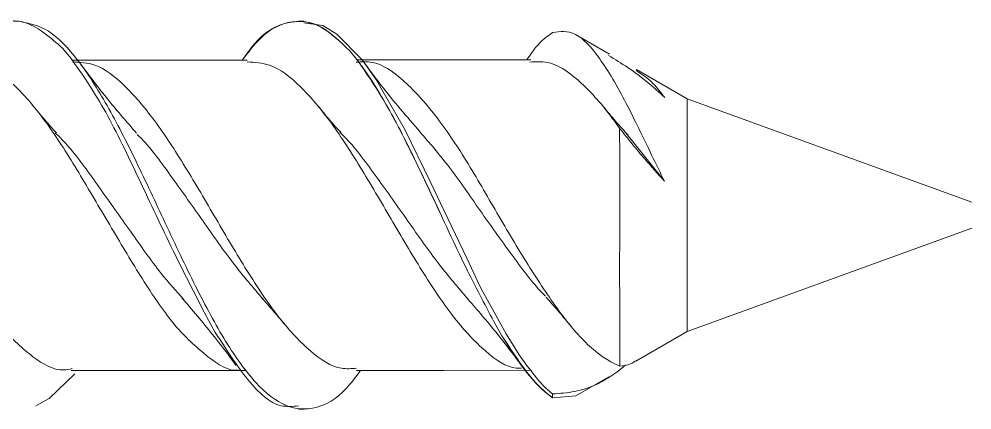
# Model space of a CAD drawing. Header units: inches. Extents: x -22 to 145, y -20 to 61.
# Drawn here: x 22.871 to 23.0879, y 5.9219 to 6.011 of the extents above; entities that cross this region are included whole.
import ezdxf

# ---------------------------------------------------------------- set-up
doc = ezdxf.new("R2010")
doc.units = ezdxf.units.IN
doc.header["$MEASUREMENT"] = 0
doc.layers.add('M-DET-THIN', color=9, linetype='Continuous')

# ---------------------------------------------------------------- blocks, each defined once
blk = doc.blocks.new('block 169')
at = {"lineweight": 0}
blk.add_open_spline([(4.61263, 4.98994), (4.61476, 4.9875), (4.61689, 4.9851), (4.61897, 4.98253), (4.6211, 4.9799), (4.62319, 4.97711), (4.6253, 4.97434)], degree=3, knots=[0, 0, 0, 0, 1, 1, 1, 2, 2, 2, 2], dxfattribs=at)
blk = doc.blocks.new('block 174')
at = {"lineweight": 0}
blk.add_open_spline([(4.60211, 5.02766), (4.59907, 5.03117), (4.59602, 5.03471), (4.59321, 5.03831), (4.59274, 5.03893), (4.59226, 5.03954), (4.5918, 5.04014), (4.59143, 5.04065), (4.59107, 5.04114), (4.59074, 5.04159), (4.59046, 5.04198), (4.59021, 5.04233), (4.59002, 5.04261), (4.58985, 5.04286), (4.58974, 5.04303), (4.58963, 5.04315)], degree=3, knots=[0, 0, 0, 0, 1, 1, 1, 2, 2, 2, 3, 3, 3, 4, 4, 4, 5, 5, 5, 5], dxfattribs=at)
blk = doc.blocks.new('block 185')
at = {"lineweight": 0}
blk.add_lwpolyline([(4.57558, 5.05293), (4.57447, 5.05293)], dxfattribs=at)
blk = doc.blocks.new('block 186')
at = {"lineweight": 0}
blk.add_lwpolyline([(4.57441, 4.96449), (4.57565, 4.96449)], dxfattribs=at)
blk = doc.blocks.new('block 193')
at = {"lineweight": 0}
blk.add_lwpolyline([(4.51081, 5.05293), (4.50961, 5.05293)], dxfattribs=at)
blk = doc.blocks.new('block 197')
at = {"lineweight": 0}
blk.add_open_spline([(4.53752, 5.02743), (4.53535, 5.0299), (4.53318, 5.03239), (4.53106, 5.03504), (4.52887, 5.03772), (4.52672, 5.04058), (4.52458, 5.04345)], degree=3, knots=[0, 0, 0, 0, 1, 1, 1, 2, 2, 2, 2], dxfattribs=at)
blk = doc.blocks.new('block 202')
at = {"lineweight": 0}
blk.add_open_spline([(4.54785, 4.98987), (4.55019, 4.98715), (4.55252, 4.98438), (4.55483, 4.98153), (4.55664, 4.97925), (4.55843, 4.97688), (4.56021, 4.9745)], degree=3, knots=[0, 0, 0, 0, 1, 1, 1, 2, 2, 2, 2], dxfattribs=at)
blk = doc.blocks.new('block 203')
at = {"lineweight": 0}
blk.add_lwpolyline([(4.65119, 4.97545), (4.66287, 4.98221)], dxfattribs=at)
blk = doc.blocks.new('block 204')
at = {"lineweight": 0}
blk.add_lwpolyline([(4.63755, 4.96759), (4.64505, 4.9719)], dxfattribs=at)
blk = doc.blocks.new('block 205')
at = {"lineweight": 0}
blk.add_lwpolyline([(4.64517, 5.04545), (4.63747, 5.04992)], dxfattribs=at)
blk = doc.blocks.new('block 206')
at = {"lineweight": 0}
blk.add_lwpolyline([(4.66287, 5.03523), (4.65137, 5.04189)], dxfattribs=at)
blk = doc.blocks.new('block 207')
at = {"lineweight": 0}
blk.add_lwpolyline([(4.62725, 5.04412), (4.60737, 5.0441), (4.58749, 5.0441)], dxfattribs=at)
blk = doc.blocks.new('block 215')
at = {"lineweight": 0}
blk.add_lwpolyline([(4.52265, 4.97334), (4.54251, 4.97334), (4.56237, 4.97334)], dxfattribs=at)
blk = doc.blocks.new('block 220')
at = {"lineweight": 0}
blk.add_open_spline([(4.63075, 4.99003), (4.63165, 4.98903), (4.63254, 4.98803), (4.63343, 4.98701), (4.63431, 4.98598), (4.63518, 4.98491), (4.63607, 4.98384)], degree=3, knots=[0, 0, 0, 0, 1, 1, 1, 2, 2, 2, 2], dxfattribs=at)
blk = doc.blocks.new('block 221')
at = {"lineweight": 0}
blk.add_open_spline([(4.64942, 5.02694), (4.64847, 5.02801), (4.64752, 5.02906), (4.64658, 5.03013), (4.64565, 5.03123), (4.6447, 5.03237), (4.64375, 5.0335)], degree=3, knots=[0, 0, 0, 0, 1, 1, 1, 2, 2, 2, 2], dxfattribs=at)
blk = doc.blocks.new('block 222')
at = {"lineweight": 0}
blk.add_open_spline([(4.51929, 5.02746), (4.51842, 5.02843), (4.51753, 5.02941), (4.51665, 5.03045), (4.51576, 5.03146), (4.5149, 5.03253), (4.51401, 5.03357)], degree=3, knots=[0, 0, 0, 0, 1, 1, 1, 2, 2, 2, 2], dxfattribs=at)
blk = doc.blocks.new('block 226')
at = {"lineweight": 0}
blk.add_lwpolyline([(4.58758, 4.97336), (4.60753, 4.97336), (4.62747, 4.97341)], dxfattribs=at)
blk = doc.blocks.new('block 234')
at = {"lineweight": 0}
blk.add_lwpolyline([(4.56272, 5.04406), (4.54273, 5.04406), (4.52276, 5.04406)], dxfattribs=at)
blk = doc.blocks.new('block 238')
at = {"lineweight": 0}
blk.add_open_spline([(4.5841, 5.02746), (4.58321, 5.02847), (4.58233, 5.02945), (4.58146, 5.03045), (4.58057, 5.03148), (4.57969, 5.03256), (4.57881, 5.03364)], degree=3, knots=[0, 0, 0, 0, 1, 1, 1, 2, 2, 2, 2], dxfattribs=at)
blk = doc.blocks.new('block 239')
at = {"lineweight": 0}
blk.add_open_spline([(4.56598, 4.98994), (4.56686, 4.98896), (4.56775, 4.98799), (4.56861, 4.98696), (4.5695, 4.98594), (4.57038, 4.98487), (4.57126, 4.98384)], degree=3, knots=[0, 0, 0, 0, 1, 1, 1, 2, 2, 2, 2], dxfattribs=at)
blk = doc.blocks.new('block 245')
at = {"lineweight": 0}
blk.add_lwpolyline([(4.66287, 4.98221), (4.7277, 5.00575)], dxfattribs=at)
blk = doc.blocks.new('block 246')
at = {"lineweight": 0}
blk.add_lwpolyline([(4.7277, 5.01167), (4.66287, 5.03523)], dxfattribs=at)
blk = doc.blocks.new('block 570')
at = {"lineweight": 0}
blk.add_open_spline([(4.56158, 5.04406), (4.56296, 5.04585), (4.56435, 5.04764), (4.56572, 5.04899), (4.56806, 5.05131), (4.5704, 5.05234), (4.57273, 5.05271), (4.57495, 5.05306), (4.57718, 5.05283), (4.5794, 5.05163), (4.5816, 5.05043), (4.58382, 5.04829), (4.58605, 5.04615)], degree=3, knots=[0, 0, 0, 0, 1, 1, 1, 2, 2, 2, 3, 3, 3, 4, 4, 4, 4], dxfattribs=at)
blk = doc.blocks.new('block 571')
at = {"lineweight": 0}
blk.add_lwpolyline([(4.58605, 5.04615), (4.58795, 5.04384)], dxfattribs=at)
blk = doc.blocks.new('block 572')
at = {"lineweight": 0}
blk.add_open_spline([(4.58795, 5.04384), (4.59009, 5.04072), (4.59223, 5.03756), (4.59438, 5.0339), (4.59652, 5.0302), (4.59866, 5.02596), (4.60081, 5.02154), (4.60284, 5.01732), (4.60487, 5.01297), (4.60694, 5.00859)], degree=3, knots=[0, 0, 0, 0, 1, 1, 1, 2, 2, 2, 3, 3, 3, 3], dxfattribs=at)
blk = doc.blocks.new('block 573')
at = {"lineweight": 0}
blk.add_lwpolyline([(4.61885, 4.98451), (4.62072, 4.98126)], dxfattribs=at)
blk = doc.blocks.new('block 574')
at = {"lineweight": 0}
blk.add_open_spline([(4.62072, 4.98126), (4.62343, 4.97704), (4.62617, 4.97282), (4.62888, 4.97006), (4.63002, 4.96889), (4.63113, 4.96798), (4.63227, 4.96707)], degree=3, knots=[0, 0, 0, 0, 1, 1, 1, 2, 2, 2, 2], dxfattribs=at)
blk = doc.blocks.new('block 575')
at = {"lineweight": 0}
blk.add_lwpolyline([(4.63755, 4.96759), (4.63227, 4.96707)], dxfattribs=at)
blk = doc.blocks.new('block 579')
at = {"lineweight": 0}
blk.add_open_spline([(4.5838, 5.02762), (4.58429, 5.02713), (4.58477, 5.02668), (4.58526, 5.02617), (4.5876, 5.02373), (4.58994, 5.02051), (4.59229, 5.01726), (4.59463, 5.01401), (4.59698, 5.01069), (4.59931, 5.00738), (4.60163, 5.00403), (4.60398, 5.0007), (4.60631, 4.99767), (4.60854, 4.99478), (4.61076, 4.99218), (4.61299, 4.98959)], degree=3, knots=[0, 0, 0, 0, 1, 1, 1, 2, 2, 2, 3, 3, 3, 4, 4, 4, 5, 5, 5, 5], dxfattribs=at)
blk = doc.blocks.new('block 583')
at = {"lineweight": 0}
blk.add_open_spline([(4.61885, 4.98451), (4.61673, 4.98854), (4.6146, 4.99257), (4.61247, 4.99688), (4.60989, 5.00212), (4.60734, 5.00773), (4.60477, 5.01323), (4.60222, 5.01869), (4.59965, 5.02402), (4.59709, 5.02892), (4.59451, 5.0338), (4.59196, 5.03825), (4.58941, 5.04186), (4.58892, 5.04254), (4.58844, 5.04319), (4.58795, 5.04384)], degree=3, knots=[0, 0, 0, 0, 1, 1, 1, 2, 2, 2, 3, 3, 3, 4, 4, 4, 5, 5, 5, 5], dxfattribs=at)
blk = doc.blocks.new('block 584')
at = {"lineweight": 0}
blk.add_open_spline([(4.64889, 4.9746), (4.64844, 4.97425), (4.64798, 4.97385), (4.64752, 4.9735), (4.64383, 4.97057), (4.64051, 4.96917), (4.63726, 4.96856), (4.63557, 4.96824), (4.63391, 4.9681), (4.63225, 4.96798)], degree=3, knots=[0, 0, 0, 0, 1, 1, 1, 2, 2, 2, 3, 3, 3, 3], dxfattribs=at)
blk = doc.blocks.new('block 585')
at = {"lineweight": 0}
blk.add_open_spline([(4.62464, 4.97688), (4.62668, 4.97406), (4.62875, 4.97119), (4.63081, 4.96924), (4.6313, 4.96879), (4.63177, 4.96836), (4.63225, 4.96798)], degree=3, knots=[0, 0, 0, 0, 1, 1, 1, 2, 2, 2, 2], dxfattribs=at)
blk = doc.blocks.new('block 586')
at = {"lineweight": 0}
blk.add_lwpolyline([(4.62164, 4.98172), (4.62464, 4.97688)], dxfattribs=at)
blk = doc.blocks.new('block 587')
at = {"lineweight": 0}
blk.add_lwpolyline([(4.61585, 4.99227), (4.62164, 4.98172)], dxfattribs=at)
blk = doc.blocks.new('block 588')
at = {"lineweight": 0}
blk.add_lwpolyline([(4.61269, 4.9989), (4.61585, 4.99227)], dxfattribs=at)
blk = doc.blocks.new('block 589')
at = {"lineweight": 0}
blk.add_lwpolyline([(4.60662, 5.01161), (4.61269, 4.9989)], dxfattribs=at)
blk = doc.blocks.new('block 590')
at = {"lineweight": 0}
blk.add_lwpolyline([(4.60455, 5.01606), (4.60662, 5.01161)], dxfattribs=at)
blk = doc.blocks.new('block 591')
at = {"lineweight": 0}
blk.add_lwpolyline([(4.5985, 5.02843), (4.60455, 5.01606)], dxfattribs=at)
blk = doc.blocks.new('block 592')
at = {"lineweight": 0}
blk.add_lwpolyline([(4.59199, 5.0397), (4.5985, 5.02843)], dxfattribs=at)
blk = doc.blocks.new('block 593')
at = {"lineweight": 0}
blk.add_lwpolyline([(4.58892, 5.0441), (4.59199, 5.0397)], dxfattribs=at)
blk = doc.blocks.new('block 594')
at = {"lineweight": 0}
blk.add_lwpolyline([(4.58312, 5.04997), (4.58892, 5.0441)], dxfattribs=at)
blk = doc.blocks.new('block 595')
at = {"lineweight": 0}
blk.add_lwpolyline([(4.57997, 5.05195), (4.58312, 5.04997)], dxfattribs=at)
blk = doc.blocks.new('block 596')
at = {"lineweight": 0}
blk.add_lwpolyline([(4.57558, 5.05255), (4.57997, 5.05195)], dxfattribs=at)
blk = doc.blocks.new('block 597')
at = {"lineweight": 0}
blk.add_lwpolyline([(4.51766, 4.96696), (4.52349, 4.97255)], dxfattribs=at)
blk = doc.blocks.new('block 598')
at = {"lineweight": 0}
blk.add_lwpolyline([(4.51458, 4.96524), (4.51766, 4.96696)], dxfattribs=at)
blk = doc.blocks.new('block 661')
at = {"lineweight": 0}
blk.add_open_spline([(4.60192, 5.02785), (4.60422, 5.02519), (4.60653, 5.02256), (4.60878, 5.01956), (4.61111, 5.01651), (4.61342, 5.01311), (4.61575, 5.00978), (4.61807, 5.00645), (4.62043, 5.00316), (4.62281, 4.99991), (4.62517, 4.99667), (4.62753, 4.99341), (4.62986, 4.99104), (4.6301, 4.99078), (4.63037, 4.99055), (4.63062, 4.99029)], degree=3, knots=[0, 0, 0, 0, 1, 1, 1, 2, 2, 2, 3, 3, 3, 4, 4, 4, 5, 5, 5, 5], dxfattribs=at)
blk = doc.blocks.new('block 662')
at = {"lineweight": 0}
blk.add_lwpolyline([(4.63225, 4.96798), (4.63225, 4.96707)], dxfattribs=at)
blk = doc.blocks.new('block 663')
at = {"lineweight": 0}
blk.add_open_spline([(4.63225, 4.96707), (4.63146, 4.96768), (4.63067, 4.96831), (4.62989, 4.96901), (4.62734, 4.97136), (4.62476, 4.97476), (4.62221, 4.97883), (4.62169, 4.97964), (4.62121, 4.98044), (4.62072, 4.98126)], degree=3, knots=[0, 0, 0, 0, 1, 1, 1, 2, 2, 2, 3, 3, 3, 3], dxfattribs=at)
blk = doc.blocks.new('block 664')
at = {"lineweight": 0}
blk.add_open_spline([(4.58605, 5.04615), (4.58393, 5.04822), (4.5818, 5.0503), (4.57967, 5.05153), (4.5771, 5.05297), (4.57455, 5.05316), (4.572, 5.0526), (4.56942, 5.05202), (4.56686, 5.05069), (4.56429, 5.04767), (4.5634, 5.04659), (4.5625, 5.04533), (4.56159, 5.04406)], degree=3, knots=[0, 0, 0, 0, 1, 1, 1, 2, 2, 2, 3, 3, 3, 4, 4, 4, 4], dxfattribs=at)
blk = doc.blocks.new('block 678')
at = {"lineweight": 0}
blk.add_open_spline([(4.51081, 5.0529), (4.51304, 5.05248), (4.51528, 5.05202), (4.5175, 5.05062), (4.51972, 5.04922), (4.52195, 5.04689), (4.52417, 5.04396), (4.5264, 5.04107), (4.52859, 5.03763), (4.53082, 5.03369), (4.53302, 5.02983), (4.53523, 5.02548), (4.53744, 5.02093), (4.53965, 5.01641), (4.54186, 5.01164), (4.54406, 5.00693), (4.54636, 5.00202), (4.54864, 4.99715), (4.55095, 4.99257), (4.55323, 4.98803), (4.55552, 4.98373), (4.55781, 4.98002), (4.5601, 4.97629), (4.56239, 4.97311), (4.56467, 4.97061), (4.56698, 4.9681), (4.56926, 4.96633), (4.57155, 4.96538), (4.57384, 4.96444), (4.57613, 4.96433), (4.57843, 4.96493), (4.58071, 4.96551), (4.58301, 4.96675), (4.58529, 4.96927), (4.58637, 4.97045), (4.58746, 4.9719), (4.58854, 4.97336)], degree=3, knots=[0, 0, 0, 0, 1, 1, 1, 2, 2, 2, 3, 3, 3, 4, 4, 4, 5, 5, 5, 6, 6, 6, 7, 7, 7, 8, 8, 8, 9, 9, 9, 10, 10, 10, 11, 11, 11, 12, 12, 12, 12], dxfattribs=at)
blk = doc.blocks.new('block 679')
at = {"lineweight": 0}
blk.add_open_spline([(4.62637, 5.04412), (4.62704, 5.0451), (4.62772, 5.04611), (4.62837, 5.04692), (4.62966, 5.04848), (4.63096, 5.04943), (4.63225, 5.05036)], degree=3, knots=[0, 0, 0, 0, 1, 1, 1, 2, 2, 2, 2], dxfattribs=at)
blk = doc.blocks.new('block 680')
at = {"lineweight": 0}
blk.add_open_spline([(4.55545, 4.982), (4.55791, 4.97818), (4.56036, 4.97438), (4.56281, 4.97136), (4.56532, 4.9682), (4.56785, 4.96593), (4.5704, 4.96531), (4.57173, 4.96502), (4.57308, 4.96515), (4.57441, 4.96528)], degree=3, knots=[0, 0, 0, 0, 1, 1, 1, 2, 2, 2, 3, 3, 3, 3], dxfattribs=at)
blk = doc.blocks.new('block 681')
at = {"lineweight": 0}
blk.add_lwpolyline([(4.55342, 4.98561), (4.55545, 4.982)], dxfattribs=at)
blk = doc.blocks.new('block 682')
at = {"lineweight": 0}
blk.add_open_spline([(4.52265, 5.04442), (4.52511, 5.04088), (4.52758, 5.0373), (4.53002, 5.03302), (4.53256, 5.02857), (4.53505, 5.02333), (4.5376, 5.01795), (4.54018, 5.01255), (4.54277, 5.00696), (4.54536, 5.00167), (4.54807, 4.99611), (4.55074, 4.99085), (4.55342, 4.98561)], degree=3, knots=[0, 0, 0, 0, 1, 1, 1, 2, 2, 2, 3, 3, 3, 4, 4, 4, 4], dxfattribs=at)
blk = doc.blocks.new('block 683')
at = {"lineweight": 0}
blk.add_lwpolyline([(4.52066, 5.0468), (4.52265, 5.04442)], dxfattribs=at)
blk = doc.blocks.new('block 684')
at = {"lineweight": 0}
blk.add_open_spline([(4.49721, 5.04517), (4.49972, 5.04776), (4.50224, 5.05034), (4.5048, 5.05176), (4.50735, 5.0532), (4.50996, 5.05342), (4.51254, 5.05248), (4.51528, 5.05148), (4.51796, 5.04913), (4.52066, 5.0468)], degree=3, knots=[0, 0, 0, 0, 1, 1, 1, 2, 2, 2, 3, 3, 3, 3], dxfattribs=at)
blk = doc.blocks.new('block 709')
at = {"lineweight": 0}
blk.add_open_spline([(4.64497, 5.04513), (4.6479, 5.04335), (4.6508, 5.04156), (4.65392, 5.03896), (4.6552, 5.03793), (4.65647, 5.03672), (4.65777, 5.03551)], degree=3, knots=[0, 0, 0, 0, 1, 1, 1, 2, 2, 2, 2], dxfattribs=at)
blk = doc.blocks.new('block 713')
at = {"lineweight": 0}
blk.add_open_spline([(4.53768, 5.0271), (4.53799, 5.02682), (4.53831, 5.02649), (4.53863, 5.02619), (4.54096, 5.02379), (4.5433, 5.02054), (4.54564, 5.01726), (4.54799, 5.01397), (4.55032, 5.01069), (4.55266, 5.00738), (4.55499, 5.00403), (4.55734, 5.00065), (4.55968, 4.99764), (4.56188, 4.99474), (4.5641, 4.99218), (4.56633, 4.98959)], degree=3, knots=[0, 0, 0, 0, 1, 1, 1, 2, 2, 2, 3, 3, 3, 4, 4, 4, 5, 5, 5, 5], dxfattribs=at)
blk = doc.blocks.new('block 714')
at = {"lineweight": 0}
blk.add_open_spline([(4.63225, 5.05036), (4.63395, 5.05059), (4.63566, 5.05083), (4.63745, 5.04992), (4.63922, 5.04903), (4.64103, 5.04705), (4.64296, 5.04436), (4.64489, 5.04163), (4.64691, 5.03818), (4.64901, 5.03418), (4.65087, 5.03062), (4.65278, 5.02655), (4.65479, 5.02242), (4.65576, 5.02044), (4.65674, 5.01844), (4.65772, 5.01644)], degree=3, knots=[0, 0, 0, 0, 1, 1, 1, 2, 2, 2, 3, 3, 3, 4, 4, 4, 5, 5, 5, 5], dxfattribs=at)
blk = doc.blocks.new('block 718')
at = {"lineweight": 0}
blk.add_open_spline([(4.51903, 5.0275), (4.52005, 5.02645), (4.52108, 5.02542), (4.52211, 5.02424), (4.52443, 5.02158), (4.52674, 5.01827), (4.52908, 5.01499), (4.53142, 5.01167), (4.5338, 5.00836), (4.53614, 5.00505), (4.5385, 5.0017), (4.5408, 4.99839), (4.54312, 4.99546), (4.54484, 4.99332), (4.54657, 4.99143), (4.54829, 4.98952)], degree=3, knots=[0, 0, 0, 0, 1, 1, 1, 2, 2, 2, 3, 3, 3, 4, 4, 4, 5, 5, 5, 5], dxfattribs=at)
blk = doc.blocks.new('block 719')
at = {"lineweight": 0}
blk.add_lwpolyline([(4.64889, 5.02746), (4.65772, 5.01644)], dxfattribs=at)
blk = doc.blocks.new('block 720')
at = {"lineweight": 0}
blk.add_open_spline([(4.65777, 5.03551), (4.6569, 5.03665), (4.65601, 5.03779), (4.65517, 5.03867), (4.65381, 5.04007), (4.65254, 5.04084), (4.65126, 5.04166)], degree=3, knots=[0, 0, 0, 0, 1, 1, 1, 2, 2, 2, 2], dxfattribs=at)
blk = doc.blocks.new('block 721')
at = {"lineweight": 0}
blk.add_lwpolyline([(4.63227, 4.96707), (4.63225, 4.96707)], dxfattribs=at)
blk = doc.blocks.new('block 722')
at = {"lineweight": 0}
blk.add_open_spline([(4.64756, 4.97431), (4.64836, 4.97438), (4.6492, 4.97444), (4.6501, 4.9749), (4.65043, 4.97506), (4.6508, 4.97529), (4.65115, 4.97555)], degree=3, knots=[0, 0, 0, 0, 1, 1, 1, 2, 2, 2, 2], dxfattribs=at)
blk = doc.blocks.new('block 723')
at = {"lineweight": 0}
blk.add_open_spline([(4.64749, 5.02853), (4.64752, 5.02499), (4.64752, 5.02145), (4.64752, 5.01762), (4.64755, 5.01372), (4.64755, 5.00957), (4.64752, 5.00547), (4.64752, 5.0016), (4.64749, 4.99783), (4.64749, 4.99432), (4.64752, 4.99062), (4.64755, 4.98721), (4.64756, 4.98426), (4.64756, 4.98133), (4.64755, 4.97886), (4.64755, 4.97714), (4.64755, 4.97594), (4.64755, 4.97513), (4.64756, 4.97431)], degree=3, knots=[0, 0, 0, 0, 1, 1, 1, 2, 2, 2, 3, 3, 3, 4, 4, 4, 5, 5, 5, 6, 6, 6, 6], dxfattribs=at)
blk = doc.blocks.new('block 724')
at = {"lineweight": 0}
blk.add_open_spline([(4.65772, 5.01644), (4.65621, 5.01811), (4.65471, 5.01979), (4.65323, 5.02154), (4.65225, 5.02265), (4.65128, 5.02382), (4.65034, 5.02499), (4.64938, 5.02617), (4.64844, 5.02736), (4.64749, 5.02853)], degree=3, knots=[0, 0, 0, 0, 1, 1, 1, 2, 2, 2, 3, 3, 3, 3], dxfattribs=at)
blk = doc.blocks.new('block 725')
at = {"lineweight": 0}
blk.add_lwpolyline([(4.66287, 5.00871), (4.66287, 5.03523)], dxfattribs=at)
blk = doc.blocks.new('block 726')
at = {"lineweight": 0}
blk.add_lwpolyline([(4.66287, 4.98221), (4.66287, 5.00871)], dxfattribs=at)
blk = doc.blocks.new('block 735')
at = {"lineweight": 0}
blk.add_open_spline([(4.49762, 5.0441), (4.49995, 5.04373), (4.50225, 5.04335), (4.50459, 5.04214), (4.50693, 5.04091), (4.50931, 5.03884), (4.51167, 5.0363), (4.51403, 5.03376), (4.51636, 5.03074), (4.51869, 5.02733), (4.52101, 5.02392), (4.52333, 5.02016), (4.52566, 5.01623), (4.528, 5.01232), (4.53038, 5.00826), (4.53274, 5.0043), (4.53508, 5.00033), (4.53741, 4.99644), (4.53973, 4.99283), (4.54204, 4.98922), (4.54436, 4.98587), (4.54672, 4.98314), (4.54908, 4.98044), (4.55146, 4.97834), (4.55378, 4.97648), (4.55613, 4.97467), (4.55839, 4.97311), (4.56074, 4.97343)], degree=3, knots=[0, 0, 0, 0, 1, 1, 1, 2, 2, 2, 3, 3, 3, 4, 4, 4, 5, 5, 5, 6, 6, 6, 7, 7, 7, 8, 8, 8, 9, 9, 9, 9], dxfattribs=at)
blk = doc.blocks.new('block 736')
at = {"lineweight": 0}
blk.add_open_spline([(4.62706, 5.04361), (4.62837, 5.0437), (4.6297, 5.0438), (4.631, 5.04354), (4.63333, 5.04312), (4.63564, 5.04156), (4.63796, 5.03954), (4.64028, 5.03751), (4.64262, 5.035), (4.64495, 5.03197), (4.64581, 5.03087), (4.64665, 5.02971), (4.64749, 5.02853)], degree=3, knots=[0, 0, 0, 0, 1, 1, 1, 2, 2, 2, 3, 3, 3, 4, 4, 4, 4], dxfattribs=at)
blk = doc.blocks.new('block 740')
at = {"lineweight": 0}
blk.add_open_spline([(4.45779, 5.0441), (4.4601, 5.0437), (4.46243, 5.04331), (4.46477, 5.04212), (4.4671, 5.04088), (4.46947, 5.03884), (4.47183, 5.0363), (4.47421, 5.03376), (4.47654, 5.03074), (4.47887, 5.02733), (4.48118, 5.02392), (4.48348, 5.02016), (4.48583, 5.01623), (4.48818, 5.01229), (4.49056, 5.00826), (4.49292, 5.0043), (4.49526, 5.00033), (4.49758, 4.99644), (4.49988, 4.99283), (4.5022, 4.98922), (4.50453, 4.98591), (4.50689, 4.98318), (4.50924, 4.98044), (4.51161, 4.97827), (4.51395, 4.97648), (4.51628, 4.97473), (4.51858, 4.97341), (4.5209, 4.97346), (4.52156, 4.9735), (4.52222, 4.97362), (4.52287, 4.97376)], degree=3, knots=[0, 0, 0, 0, 1, 1, 1, 2, 2, 2, 3, 3, 3, 4, 4, 4, 5, 5, 5, 6, 6, 6, 7, 7, 7, 8, 8, 8, 9, 9, 9, 10, 10, 10, 10], dxfattribs=at)
blk = doc.blocks.new('block 741')
at = {"lineweight": 0}
blk.add_open_spline([(4.58751, 5.04357), (4.58873, 5.04368), (4.58996, 5.04377), (4.59115, 5.04354), (4.5935, 5.04315), (4.5958, 5.04156), (4.59812, 5.03951), (4.60045, 5.03747), (4.60277, 5.03493), (4.60512, 5.03195), (4.60748, 5.02896), (4.60985, 5.02548), (4.6122, 5.02175), (4.61452, 5.018), (4.61682, 5.01401), (4.61914, 5.00999), (4.62148, 5.00598), (4.62382, 5.00196), (4.6262, 4.99816), (4.62857, 4.99432), (4.63094, 4.99075), (4.63326, 4.98754), (4.63558, 4.98432), (4.63786, 4.98149), (4.64022, 4.97928), (4.64255, 4.97704), (4.64495, 4.97541), (4.64727, 4.97444), (4.64736, 4.97438), (4.64746, 4.97434), (4.64756, 4.97431)], degree=3, knots=[0, 0, 0, 0, 1, 1, 1, 2, 2, 2, 3, 3, 3, 4, 4, 4, 5, 5, 5, 6, 6, 6, 7, 7, 7, 8, 8, 8, 9, 9, 9, 10, 10, 10, 10], dxfattribs=at)
blk = doc.blocks.new('block 747')
at = {"lineweight": 0}
blk.add_open_spline([(4.52298, 5.04364), (4.52466, 5.04357), (4.52633, 5.04351), (4.528, 5.04293), (4.53033, 5.04212), (4.53268, 5.0403), (4.53502, 5.03798), (4.53736, 5.03567), (4.53969, 5.03288), (4.54204, 5.02967), (4.54438, 5.02645), (4.54672, 5.02282), (4.54905, 5.01898), (4.55139, 5.01515), (4.55374, 5.01113), (4.55607, 5.0071), (4.55841, 5.0031), (4.56074, 4.99914), (4.56309, 4.99543), (4.56543, 4.99169), (4.56777, 4.98822), (4.5701, 4.98526), (4.57244, 4.98228), (4.57479, 4.97981), (4.57712, 4.97779), (4.57946, 4.97578), (4.5818, 4.97422), (4.58415, 4.97385), (4.58528, 4.97366), (4.58643, 4.97376), (4.58758, 4.97385)], degree=3, knots=[0, 0, 0, 0, 1, 1, 1, 2, 2, 2, 3, 3, 3, 4, 4, 4, 5, 5, 5, 6, 6, 6, 7, 7, 7, 8, 8, 8, 9, 9, 9, 10, 10, 10, 10], dxfattribs=at)
blk = doc.blocks.new('block 751')
at = {"lineweight": 0}
blk.add_open_spline([(4.56272, 5.04364), (4.56443, 5.04357), (4.56612, 5.04347), (4.56783, 5.04289), (4.57018, 5.04208), (4.57251, 5.0403), (4.57485, 5.03798), (4.57718, 5.03567), (4.57953, 5.03288), (4.58187, 5.02967), (4.5842, 5.02645), (4.58654, 5.02282), (4.58888, 5.01898), (4.59123, 5.01515), (4.59356, 5.01108), (4.5959, 5.0071), (4.59824, 5.0031), (4.60059, 4.99916), (4.60292, 4.99543), (4.60525, 4.99173), (4.60759, 4.98822), (4.60993, 4.98526), (4.61228, 4.9823), (4.61461, 4.97983), (4.61695, 4.97779), (4.61929, 4.97571), (4.62164, 4.97406), (4.62397, 4.97389), (4.62438, 4.97385), (4.62476, 4.97385), (4.62517, 4.97389)], degree=3, knots=[0, 0, 0, 0, 1, 1, 1, 2, 2, 2, 3, 3, 3, 4, 4, 4, 5, 5, 5, 6, 6, 6, 7, 7, 7, 8, 8, 8, 9, 9, 9, 10, 10, 10, 10], dxfattribs=at)

msp = doc.modelspace()

# ---------------------------------------------------------------- block references
at = {"layer": 'M-DET-THIN', "color": 9}
for name in ['block 684', 'block 193', 'block 678', 'block 570', 'block 664', 'block 185', 'block 596', 'block 595', 'block 594', 'block 679', 'block 714', 'block 205', 'block 683', 'block 571', 'block 709', 'block 740', 'block 735', 'block 682', 'block 234', 'block 747', 'block 197', 'block 751', 'block 207', 'block 741', 'block 572', 'block 583', 'block 593', 'block 174', 'block 736', 'block 720', 'block 206', 'block 592', 'block 246', 'block 725', 'block 222', 'block 238', 'block 221', 'block 718', 'block 579', 'block 591', 'block 661', 'block 723', 'block 724', 'block 719', 'block 713', 'block 590', 'block 589', 'block 726', 'block 245', 'block 588', 'block 587', 'block 202', 'block 239', 'block 169', 'block 220', 'block 681', 'block 573', 'block 680', 'block 203', 'block 574', 'block 663', 'block 586', 'block 585', 'block 722', 'block 215', 'block 226', 'block 584', 'block 597', 'block 204', 'block 598', 'block 662', 'block 721', 'block 575', 'block 186']:
    msp.add_blockref(name, (18.36023, 0.95754), dxfattribs=at)

doc.saveas('drawing.dxf')
